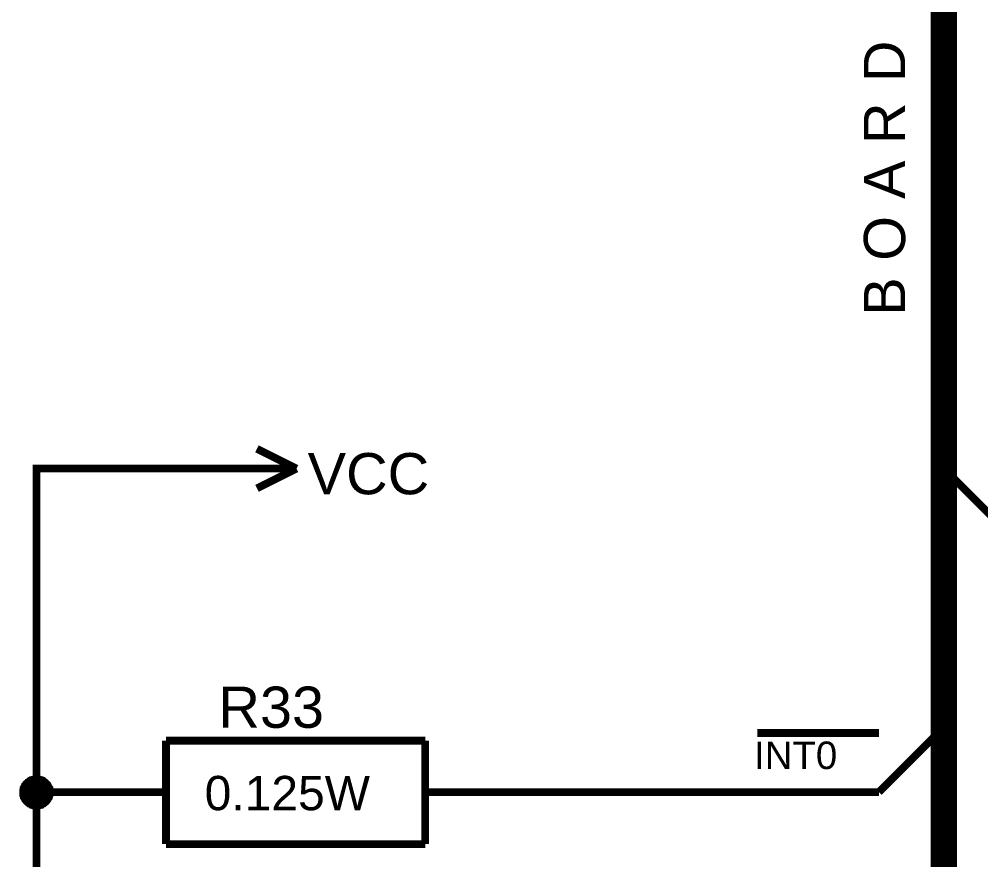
# Model space of a CAD drawing. Header units: millimetres. Extents: x -2024 to 917, y -725 to 13.
# Drawn here: x 563.87 to 600.95, y -296.39 to -263.97 of the extents above; entities that cross this region are included whole.
import ezdxf

# ---------------------------------------------------------------- set-up
doc = ezdxf.new("R2010")
doc.units = ezdxf.units.MM
doc.layers.add('Sheet', color=255, linetype='Continuous')
doc.styles.get("Standard").update_dxf_attribs({"font": 'arial.ttf'})

msp = doc.modelspace()

# ---------------------------------------------------------------- linework, layer by layer
at = {"layer": 'Sheet'}
for points, const_width in [([(599.52, -248.796), (599.52, -443.793)], 1.016), ([(574.561, -281.301), (573.038, -280.539)], 0.3), ([(564.531, -293.786), (564.531, -281.301), (572.029, -281.301)], 0.3), ([(572.029, -281.301), (574.561, -281.301)], 0.3), ([(574.561, -281.301), (573.038, -282.062)], 0.3), ([(602.019, -283.801), (599.52, -281.301)], 0.3), ([(593.545, -291.501), (592.337, -291.501)], 0.3), ([(594.753, -291.501), (593.545, -291.501)], 0.3), ([(595.978, -291.501), (594.753, -291.501)], 0.3), ([(597.021, -291.501), (595.978, -291.501)], 0.3), ([(597.021, -293.786), (599.52, -291.286)], 0.3), ([(569.53, -291.799), (569.53, -295.79)], 0.3), ([(569.53, -291.799), (579.526, -291.799)], 0.3), ([(579.526, -291.799), (579.526, -295.79)], 0.3), ([(564.018, -293.786), (564.018, -293.769), (564.018, -293.736), (564.018, -293.72), (564.035, -293.687), (564.035, -293.67), (564.035, -293.637), (564.051, -293.62), (564.051, -293.604), (564.068, -293.571), (564.084, -293.554), (564.101, -293.538), (564.101, -293.505), (564.117, -293.488), (564.134, -293.471), (564.15, -293.455), (564.167, -293.438), (564.184, -293.422), (564.2, -293.405), (564.233, -293.389), (564.25, -293.372), (564.266, -293.356), (564.283, -293.356), (564.316, -293.339), (564.333, -293.322), (564.349, -293.322), (564.382, -293.306), (564.399, -293.306), (564.432, -293.306), (564.448, -293.289), (564.482, -293.289), (564.498, -293.289), (564.531, -293.289)], 0.3), ([(564.018, -293.786), (564.018, -293.769), (564.018, -293.736), (564.018, -293.72), (564.035, -293.687), (564.035, -293.67), (564.035, -293.637), (564.051, -293.62), (564.051, -293.604), (564.068, -293.571), (564.084, -293.554), (564.101, -293.538), (564.101, -293.505), (564.117, -293.488), (564.134, -293.471), (564.15, -293.455), (564.167, -293.438), (564.184, -293.422), (564.2, -293.405), (564.233, -293.389), (564.25, -293.372), (564.266, -293.356), (564.283, -293.356), (564.316, -293.339), (564.333, -293.322), (564.349, -293.322), (564.382, -293.306), (564.399, -293.306), (564.432, -293.306), (564.448, -293.289), (564.482, -293.289), (564.498, -293.289), (564.531, -293.289)], 0.3), ([(564.018, -293.786), (564.018, -293.769), (564.018, -293.736), (564.018, -293.72), (564.035, -293.687), (564.035, -293.67), (564.035, -293.637), (564.051, -293.62), (564.051, -293.604), (564.068, -293.571), (564.084, -293.554), (564.101, -293.538), (564.101, -293.505), (564.117, -293.488), (564.134, -293.471), (564.15, -293.455), (564.167, -293.438), (564.184, -293.422), (564.2, -293.405), (564.233, -293.389), (564.25, -293.372), (564.266, -293.356), (564.283, -293.356), (564.316, -293.339), (564.333, -293.322), (564.349, -293.322), (564.382, -293.306), (564.399, -293.306), (564.432, -293.306), (564.448, -293.289), (564.482, -293.289), (564.498, -293.289), (564.531, -293.289)], 0.3), ([(564.018, -293.786), (564.018, -293.769), (564.018, -293.736), (564.018, -293.72), (564.035, -293.687), (564.035, -293.67), (564.035, -293.637), (564.051, -293.62), (564.051, -293.604), (564.068, -293.571), (564.084, -293.554), (564.101, -293.538), (564.101, -293.505), (564.117, -293.488), (564.134, -293.471), (564.15, -293.455), (564.167, -293.438), (564.184, -293.422), (564.2, -293.405), (564.233, -293.389), (564.25, -293.372), (564.266, -293.356), (564.283, -293.356), (564.316, -293.339), (564.333, -293.322), (564.349, -293.322), (564.382, -293.306), (564.399, -293.306), (564.432, -293.306), (564.448, -293.289), (564.482, -293.289), (564.498, -293.289), (564.531, -293.289)], 0.3), ([(564.018, -293.786), (564.018, -293.769), (564.018, -293.736), (564.018, -293.72), (564.035, -293.687), (564.035, -293.67), (564.035, -293.637), (564.051, -293.62), (564.051, -293.604), (564.068, -293.571), (564.084, -293.554), (564.101, -293.538), (564.101, -293.505), (564.117, -293.488), (564.134, -293.471), (564.15, -293.455), (564.167, -293.438), (564.184, -293.422), (564.2, -293.405), (564.233, -293.389), (564.25, -293.372), (564.266, -293.356), (564.283, -293.356), (564.316, -293.339), (564.333, -293.322), (564.349, -293.322), (564.382, -293.306), (564.399, -293.306), (564.432, -293.306), (564.448, -293.289), (564.482, -293.289), (564.498, -293.289), (564.531, -293.289)], 0.0991), ([(564.018, -293.786), (564.018, -293.769), (564.018, -293.736), (564.018, -293.72), (564.035, -293.687), (564.035, -293.67), (564.035, -293.637), (564.051, -293.62), (564.051, -293.604), (564.068, -293.571), (564.084, -293.554), (564.101, -293.538), (564.101, -293.505), (564.117, -293.488), (564.134, -293.471), (564.15, -293.455), (564.167, -293.438), (564.184, -293.422), (564.2, -293.405), (564.233, -293.389), (564.25, -293.372), (564.266, -293.356), (564.283, -293.356), (564.316, -293.339), (564.333, -293.322), (564.349, -293.322), (564.382, -293.306), (564.399, -293.306), (564.432, -293.306), (564.448, -293.289), (564.482, -293.289), (564.498, -293.289), (564.531, -293.289)], 0.0991), ([(564.018, -293.786), (564.018, -293.769), (564.018, -293.736), (564.018, -293.72), (564.035, -293.687), (564.035, -293.67), (564.035, -293.637), (564.051, -293.62), (564.051, -293.604), (564.068, -293.571), (564.084, -293.554), (564.101, -293.538), (564.101, -293.505), (564.117, -293.488), (564.134, -293.471), (564.15, -293.455), (564.167, -293.438), (564.184, -293.422), (564.2, -293.405), (564.233, -293.389), (564.25, -293.372), (564.266, -293.356), (564.283, -293.356), (564.316, -293.339), (564.333, -293.322), (564.349, -293.322), (564.382, -293.306), (564.399, -293.306), (564.432, -293.306), (564.448, -293.289), (564.482, -293.289), (564.498, -293.289), (564.531, -293.289)], 0.0991), ([(564.018, -293.786), (564.018, -293.769), (564.018, -293.736), (564.018, -293.72), (564.035, -293.687), (564.035, -293.67), (564.035, -293.637), (564.051, -293.62), (564.051, -293.604), (564.068, -293.571), (564.084, -293.554), (564.101, -293.538), (564.101, -293.505), (564.117, -293.488), (564.134, -293.471), (564.15, -293.455), (564.167, -293.438), (564.184, -293.422), (564.2, -293.405), (564.233, -293.389), (564.25, -293.372), (564.266, -293.356), (564.283, -293.356), (564.316, -293.339), (564.333, -293.322), (564.349, -293.322), (564.382, -293.306), (564.399, -293.306), (564.432, -293.306), (564.448, -293.289), (564.482, -293.289), (564.498, -293.289), (564.531, -293.289)], 0.0991), ([(564.531, -293.289), (564.531, -293.289)], 0.3), ([(564.531, -293.289), (564.564, -293.289), (564.581, -293.289), (564.614, -293.289), (564.63, -293.306), (564.664, -293.306), (564.68, -293.306), (564.713, -293.322), (564.73, -293.322), (564.746, -293.339), (564.779, -293.356), (564.796, -293.356), (564.813, -293.372), (564.829, -293.389), (564.862, -293.405), (564.879, -293.422), (564.895, -293.438), (564.912, -293.455), (564.928, -293.471), (564.945, -293.488), (564.961, -293.505), (564.961, -293.538), (564.978, -293.554), (564.995, -293.571), (565.011, -293.604), (565.011, -293.62), (565.028, -293.637), (565.028, -293.67), (565.028, -293.687), (565.044, -293.72), (565.044, -293.736), (565.044, -293.769), (565.044, -293.786)], 0.3), ([(564.531, -293.289), (564.531, -293.289)], 0.3), ([(564.531, -293.289), (564.564, -293.289), (564.581, -293.289), (564.614, -293.289), (564.63, -293.306), (564.664, -293.306), (564.68, -293.306), (564.713, -293.322), (564.73, -293.322), (564.746, -293.339), (564.779, -293.356), (564.796, -293.356), (564.813, -293.372), (564.829, -293.389), (564.862, -293.405), (564.879, -293.422), (564.895, -293.438), (564.912, -293.455), (564.928, -293.471), (564.945, -293.488), (564.961, -293.505), (564.961, -293.538), (564.978, -293.554), (564.995, -293.571), (565.011, -293.604), (565.011, -293.62), (565.028, -293.637), (565.028, -293.67), (565.028, -293.687), (565.044, -293.72), (565.044, -293.736), (565.044, -293.769), (565.044, -293.786)], 0.3), ([(564.531, -293.289), (564.531, -293.289)], 0.3), ([(564.531, -293.289), (564.564, -293.289), (564.581, -293.289), (564.614, -293.289), (564.63, -293.306), (564.664, -293.306), (564.68, -293.306), (564.713, -293.322), (564.73, -293.322), (564.746, -293.339), (564.779, -293.356), (564.796, -293.356), (564.813, -293.372), (564.829, -293.389), (564.862, -293.405), (564.879, -293.422), (564.895, -293.438), (564.912, -293.455), (564.928, -293.471), (564.945, -293.488), (564.961, -293.505), (564.961, -293.538), (564.978, -293.554), (564.995, -293.571), (565.011, -293.604), (565.011, -293.62), (565.028, -293.637), (565.028, -293.67), (565.028, -293.687), (565.044, -293.72), (565.044, -293.736), (565.044, -293.769), (565.044, -293.786)], 0.3), ([(564.531, -293.289), (564.531, -293.289)], 0.3), ([(564.531, -293.289), (564.564, -293.289), (564.581, -293.289), (564.614, -293.289), (564.63, -293.306), (564.664, -293.306), (564.68, -293.306), (564.713, -293.322), (564.73, -293.322), (564.746, -293.339), (564.779, -293.356), (564.796, -293.356), (564.813, -293.372), (564.829, -293.389), (564.862, -293.405), (564.879, -293.422), (564.895, -293.438), (564.912, -293.455), (564.928, -293.471), (564.945, -293.488), (564.961, -293.505), (564.961, -293.538), (564.978, -293.554), (564.995, -293.571), (565.011, -293.604), (565.011, -293.62), (565.028, -293.637), (565.028, -293.67), (565.028, -293.687), (565.044, -293.72), (565.044, -293.736), (565.044, -293.769), (565.044, -293.786)], 0.3), ([(564.531, -293.289), (564.531, -293.289)], 0.0991), ([(564.531, -293.289), (564.564, -293.289), (564.581, -293.289), (564.614, -293.289), (564.63, -293.306), (564.664, -293.306), (564.68, -293.306), (564.713, -293.322), (564.73, -293.322), (564.746, -293.339), (564.779, -293.356), (564.796, -293.356), (564.813, -293.372), (564.829, -293.389), (564.862, -293.405), (564.879, -293.422), (564.895, -293.438), (564.912, -293.455), (564.928, -293.471), (564.945, -293.488), (564.961, -293.505), (564.961, -293.538), (564.978, -293.554), (564.995, -293.571), (565.011, -293.604), (565.011, -293.62), (565.028, -293.637), (565.028, -293.67), (565.028, -293.687), (565.044, -293.72), (565.044, -293.736), (565.044, -293.769), (565.044, -293.786)], 0.0991), ([(564.531, -293.289), (564.531, -293.289)], 0.0991), ([(564.531, -293.289), (564.564, -293.289), (564.581, -293.289), (564.614, -293.289), (564.63, -293.306), (564.664, -293.306), (564.68, -293.306), (564.713, -293.322), (564.73, -293.322), (564.746, -293.339), (564.779, -293.356), (564.796, -293.356), (564.813, -293.372), (564.829, -293.389), (564.862, -293.405), (564.879, -293.422), (564.895, -293.438), (564.912, -293.455), (564.928, -293.471), (564.945, -293.488), (564.961, -293.505), (564.961, -293.538), (564.978, -293.554), (564.995, -293.571), (565.011, -293.604), (565.011, -293.62), (565.028, -293.637), (565.028, -293.67), (565.028, -293.687), (565.044, -293.72), (565.044, -293.736), (565.044, -293.769), (565.044, -293.786)], 0.0991), ([(564.531, -293.289), (564.531, -293.289)], 0.0991), ([(564.531, -293.289), (564.564, -293.289), (564.581, -293.289), (564.614, -293.289), (564.63, -293.306), (564.664, -293.306), (564.68, -293.306), (564.713, -293.322), (564.73, -293.322), (564.746, -293.339), (564.779, -293.356), (564.796, -293.356), (564.813, -293.372), (564.829, -293.389), (564.862, -293.405), (564.879, -293.422), (564.895, -293.438), (564.912, -293.455), (564.928, -293.471), (564.945, -293.488), (564.961, -293.505), (564.961, -293.538), (564.978, -293.554), (564.995, -293.571), (565.011, -293.604), (565.011, -293.62), (565.028, -293.637), (565.028, -293.67), (565.028, -293.687), (565.044, -293.72), (565.044, -293.736), (565.044, -293.769), (565.044, -293.786)], 0.0991), ([(564.531, -293.289), (564.531, -293.289)], 0.0991), ([(564.531, -293.289), (564.564, -293.289), (564.581, -293.289), (564.614, -293.289), (564.63, -293.306), (564.664, -293.306), (564.68, -293.306), (564.713, -293.322), (564.73, -293.322), (564.746, -293.339), (564.779, -293.356), (564.796, -293.356), (564.813, -293.372), (564.829, -293.389), (564.862, -293.405), (564.879, -293.422), (564.895, -293.438), (564.912, -293.455), (564.928, -293.471), (564.945, -293.488), (564.961, -293.505), (564.961, -293.538), (564.978, -293.554), (564.995, -293.571), (565.011, -293.604), (565.011, -293.62), (565.028, -293.637), (565.028, -293.67), (565.028, -293.687), (565.044, -293.72), (565.044, -293.736), (565.044, -293.769), (565.044, -293.786)], 0.0991), ([(564.531, -294.299), (564.498, -294.299), (564.482, -294.299), (564.448, -294.299), (564.432, -294.283), (564.399, -294.283), (564.382, -294.283), (564.349, -294.266), (564.333, -294.266), (564.316, -294.25), (564.283, -294.233), (564.266, -294.217), (564.25, -294.217), (564.233, -294.2), (564.2, -294.183), (564.184, -294.167), (564.167, -294.15), (564.15, -294.134), (564.134, -294.117), (564.117, -294.084), (564.101, -294.068), (564.101, -294.051), (564.084, -294.034), (564.068, -294.001), (564.051, -293.985), (564.051, -293.968), (564.035, -293.935), (564.035, -293.919), (564.035, -293.885), (564.018, -293.869), (564.018, -293.836), (564.018, -293.819), (564.018, -293.786)], 0.3), ([(564.018, -293.786), (564.018, -293.786)], 0.3), ([(564.531, -294.299), (564.498, -294.299), (564.482, -294.299), (564.448, -294.299), (564.432, -294.283), (564.399, -294.283), (564.382, -294.283), (564.349, -294.266), (564.333, -294.266), (564.316, -294.25), (564.283, -294.233), (564.266, -294.217), (564.25, -294.217), (564.233, -294.2), (564.2, -294.183), (564.184, -294.167), (564.167, -294.15), (564.15, -294.134), (564.134, -294.117), (564.117, -294.084), (564.101, -294.068), (564.101, -294.051), (564.084, -294.034), (564.068, -294.001), (564.051, -293.985), (564.051, -293.968), (564.035, -293.935), (564.035, -293.919), (564.035, -293.885), (564.018, -293.869), (564.018, -293.836), (564.018, -293.819), (564.018, -293.786)], 0.3), ([(564.018, -293.786), (564.018, -293.786)], 0.3), ([(564.531, -294.299), (564.498, -294.299), (564.482, -294.299), (564.448, -294.299), (564.432, -294.283), (564.399, -294.283), (564.382, -294.283), (564.349, -294.266), (564.333, -294.266), (564.316, -294.25), (564.283, -294.233), (564.266, -294.217), (564.25, -294.217), (564.233, -294.2), (564.2, -294.183), (564.184, -294.167), (564.167, -294.15), (564.15, -294.134), (564.134, -294.117), (564.117, -294.084), (564.101, -294.068), (564.101, -294.051), (564.084, -294.034), (564.068, -294.001), (564.051, -293.985), (564.051, -293.968), (564.035, -293.935), (564.035, -293.919), (564.035, -293.885), (564.018, -293.869), (564.018, -293.836), (564.018, -293.819), (564.018, -293.786)], 0.3), ([(564.018, -293.786), (564.018, -293.786)], 0.3), ([(564.531, -294.299), (564.498, -294.299), (564.482, -294.299), (564.448, -294.299), (564.432, -294.283), (564.399, -294.283), (564.382, -294.283), (564.349, -294.266), (564.333, -294.266), (564.316, -294.25), (564.283, -294.233), (564.266, -294.217), (564.25, -294.217), (564.233, -294.2), (564.2, -294.183), (564.184, -294.167), (564.167, -294.15), (564.15, -294.134), (564.134, -294.117), (564.117, -294.084), (564.101, -294.068), (564.101, -294.051), (564.084, -294.034), (564.068, -294.001), (564.051, -293.985), (564.051, -293.968), (564.035, -293.935), (564.035, -293.919), (564.035, -293.885), (564.018, -293.869), (564.018, -293.836), (564.018, -293.819), (564.018, -293.786)], 0.3), ([(564.018, -293.786), (564.018, -293.786)], 0.3), ([(567.03, -293.786), (564.531, -293.786), (564.531, -306.288), (564.531, -318.79), (564.531, -331.292), (567.03, -331.292)], 0.3), ([(565.044, -293.786), (565.044, -293.819), (565.044, -293.836), (565.044, -293.869), (565.028, -293.885), (565.028, -293.919), (565.028, -293.935), (565.011, -293.968), (565.011, -293.985), (564.995, -294.001), (564.978, -294.034), (564.961, -294.051), (564.961, -294.068), (564.945, -294.084), (564.928, -294.117), (564.912, -294.134), (564.895, -294.15), (564.879, -294.167), (564.862, -294.183), (564.829, -294.2), (564.813, -294.217), (564.796, -294.217), (564.779, -294.233), (564.746, -294.25), (564.73, -294.266), (564.713, -294.266), (564.68, -294.283), (564.664, -294.283), (564.63, -294.283), (564.614, -294.299), (564.581, -294.299), (564.564, -294.299), (564.531, -294.299)], 0.3), ([(565.044, -293.786), (565.044, -293.819), (565.044, -293.836), (565.044, -293.869), (565.028, -293.885), (565.028, -293.919), (565.028, -293.935), (565.011, -293.968), (565.011, -293.985), (564.995, -294.001), (564.978, -294.034), (564.961, -294.051), (564.961, -294.068), (564.945, -294.084), (564.928, -294.117), (564.912, -294.134), (564.895, -294.15), (564.879, -294.167), (564.862, -294.183), (564.829, -294.2), (564.813, -294.217), (564.796, -294.217), (564.779, -294.233), (564.746, -294.25), (564.73, -294.266), (564.713, -294.266), (564.68, -294.283), (564.664, -294.283), (564.63, -294.283), (564.614, -294.299), (564.581, -294.299), (564.564, -294.299), (564.531, -294.299)], 0.3), ([(565.044, -293.786), (565.044, -293.819), (565.044, -293.836), (565.044, -293.869), (565.028, -293.885), (565.028, -293.919), (565.028, -293.935), (565.011, -293.968), (565.011, -293.985), (564.995, -294.001), (564.978, -294.034), (564.961, -294.051), (564.961, -294.068), (564.945, -294.084), (564.928, -294.117), (564.912, -294.134), (564.895, -294.15), (564.879, -294.167), (564.862, -294.183), (564.829, -294.2), (564.813, -294.217), (564.796, -294.217), (564.779, -294.233), (564.746, -294.25), (564.73, -294.266), (564.713, -294.266), (564.68, -294.283), (564.664, -294.283), (564.63, -294.283), (564.614, -294.299), (564.581, -294.299), (564.564, -294.299), (564.531, -294.299)], 0.3), ([(565.044, -293.786), (565.044, -293.819), (565.044, -293.836), (565.044, -293.869), (565.028, -293.885), (565.028, -293.919), (565.028, -293.935), (565.011, -293.968), (565.011, -293.985), (564.995, -294.001), (564.978, -294.034), (564.961, -294.051), (564.961, -294.068), (564.945, -294.084), (564.928, -294.117), (564.912, -294.134), (564.895, -294.15), (564.879, -294.167), (564.862, -294.183), (564.829, -294.2), (564.813, -294.217), (564.796, -294.217), (564.779, -294.233), (564.746, -294.25), (564.73, -294.266), (564.713, -294.266), (564.68, -294.283), (564.664, -294.283), (564.63, -294.283), (564.614, -294.299), (564.581, -294.299), (564.564, -294.299), (564.531, -294.299)], 0.3), ([(565.044, -293.786), (565.044, -293.786), (565.044, -293.786), (565.044, -293.786), (565.044, -293.786), (565.044, -293.786), (565.044, -293.786), (565.044, -293.786), (565.044, -293.786), (565.044, -293.786), (565.044, -293.786), (565.044, -293.786), (565.044, -293.786), (565.044, -293.786), (565.044, -293.786), (565.044, -293.786), (565.044, -293.786), (565.044, -293.786), (565.044, -293.786), (565.044, -293.786), (565.044, -293.786), (565.044, -293.786), (565.044, -293.786), (565.044, -293.786), (565.044, -293.786), (565.044, -293.786), (565.044, -293.786), (565.044, -293.786), (565.044, -293.786), (565.044, -293.786), (565.044, -293.786), (565.044, -293.786), (565.044, -293.786)], 0.3), ([(565.044, -293.786), (565.044, -293.786)], 0.3), ([(565.044, -293.786), (565.044, -293.786), (565.044, -293.786), (565.044, -293.786), (565.044, -293.786), (565.044, -293.786), (565.044, -293.786), (565.044, -293.786), (565.044, -293.786), (565.044, -293.786), (565.044, -293.786), (565.044, -293.786), (565.044, -293.786), (565.044, -293.786), (565.044, -293.786), (565.044, -293.786), (565.044, -293.786), (565.044, -293.786), (565.044, -293.786), (565.044, -293.786), (565.044, -293.786), (565.044, -293.786), (565.044, -293.786), (565.044, -293.786), (565.044, -293.786), (565.044, -293.786), (565.044, -293.786), (565.044, -293.786), (565.044, -293.786), (565.044, -293.786), (565.044, -293.786), (565.044, -293.786), (565.044, -293.786)], 0.3), ([(565.044, -293.786), (565.044, -293.786)], 0.3), ([(565.044, -293.786), (565.044, -293.786), (565.044, -293.786), (565.044, -293.786), (565.044, -293.786), (565.044, -293.786), (565.044, -293.786), (565.044, -293.786), (565.044, -293.786), (565.044, -293.786), (565.044, -293.786), (565.044, -293.786), (565.044, -293.786), (565.044, -293.786), (565.044, -293.786), (565.044, -293.786), (565.044, -293.786), (565.044, -293.786), (565.044, -293.786), (565.044, -293.786), (565.044, -293.786), (565.044, -293.786), (565.044, -293.786), (565.044, -293.786), (565.044, -293.786), (565.044, -293.786), (565.044, -293.786), (565.044, -293.786), (565.044, -293.786), (565.044, -293.786), (565.044, -293.786), (565.044, -293.786), (565.044, -293.786)], 0.3), ([(565.044, -293.786), (565.044, -293.786)], 0.3), ([(565.044, -293.786), (565.044, -293.786), (565.044, -293.786), (565.044, -293.786), (565.044, -293.786), (565.044, -293.786), (565.044, -293.786), (565.044, -293.786), (565.044, -293.786), (565.044, -293.786), (565.044, -293.786), (565.044, -293.786), (565.044, -293.786), (565.044, -293.786), (565.044, -293.786), (565.044, -293.786), (565.044, -293.786), (565.044, -293.786), (565.044, -293.786), (565.044, -293.786), (565.044, -293.786), (565.044, -293.786), (565.044, -293.786), (565.044, -293.786), (565.044, -293.786), (565.044, -293.786), (565.044, -293.786), (565.044, -293.786), (565.044, -293.786), (565.044, -293.786), (565.044, -293.786), (565.044, -293.786), (565.044, -293.786)], 0.3), ([(565.044, -293.786), (565.044, -293.786)], 0.3), ([(569.53, -293.786), (567.03, -293.786)], 0.3), ([(579.526, -293.786), (582.026, -293.786)], 0.3), ([(597.021, -293.786), (582.026, -293.786)], 0.3), ([(564.531, -294.299), (564.498, -294.299), (564.482, -294.299), (564.448, -294.299), (564.432, -294.283), (564.399, -294.283), (564.382, -294.283), (564.349, -294.266), (564.333, -294.266), (564.316, -294.25), (564.283, -294.233), (564.266, -294.217), (564.25, -294.217), (564.233, -294.2), (564.2, -294.183), (564.184, -294.167), (564.167, -294.15), (564.15, -294.134), (564.134, -294.117), (564.117, -294.084), (564.101, -294.068), (564.101, -294.051), (564.084, -294.034), (564.068, -294.001), (564.051, -293.985), (564.051, -293.968), (564.035, -293.935), (564.035, -293.919), (564.035, -293.885), (564.018, -293.869), (564.018, -293.836), (564.018, -293.819), (564.018, -293.786)], 0.0991), ([(564.018, -293.786), (564.018, -293.786)], 0.0991), ([(564.531, -294.299), (564.498, -294.299), (564.482, -294.299), (564.448, -294.299), (564.432, -294.283), (564.399, -294.283), (564.382, -294.283), (564.349, -294.266), (564.333, -294.266), (564.316, -294.25), (564.283, -294.233), (564.266, -294.217), (564.25, -294.217), (564.233, -294.2), (564.2, -294.183), (564.184, -294.167), (564.167, -294.15), (564.15, -294.134), (564.134, -294.117), (564.117, -294.084), (564.101, -294.068), (564.101, -294.051), (564.084, -294.034), (564.068, -294.001), (564.051, -293.985), (564.051, -293.968), (564.035, -293.935), (564.035, -293.919), (564.035, -293.885), (564.018, -293.869), (564.018, -293.836), (564.018, -293.819), (564.018, -293.786)], 0.0991), ([(564.018, -293.786), (564.018, -293.786)], 0.0991), ([(564.531, -294.299), (564.498, -294.299), (564.482, -294.299), (564.448, -294.299), (564.432, -294.283), (564.399, -294.283), (564.382, -294.283), (564.349, -294.266), (564.333, -294.266), (564.316, -294.25), (564.283, -294.233), (564.266, -294.217), (564.25, -294.217), (564.233, -294.2), (564.2, -294.183), (564.184, -294.167), (564.167, -294.15), (564.15, -294.134), (564.134, -294.117), (564.117, -294.084), (564.101, -294.068), (564.101, -294.051), (564.084, -294.034), (564.068, -294.001), (564.051, -293.985), (564.051, -293.968), (564.035, -293.935), (564.035, -293.919), (564.035, -293.885), (564.018, -293.869), (564.018, -293.836), (564.018, -293.819), (564.018, -293.786)], 0.0991), ([(564.018, -293.786), (564.018, -293.786)], 0.0991), ([(564.531, -294.299), (564.498, -294.299), (564.482, -294.299), (564.448, -294.299), (564.432, -294.283), (564.399, -294.283), (564.382, -294.283), (564.349, -294.266), (564.333, -294.266), (564.316, -294.25), (564.283, -294.233), (564.266, -294.217), (564.25, -294.217), (564.233, -294.2), (564.2, -294.183), (564.184, -294.167), (564.167, -294.15), (564.15, -294.134), (564.134, -294.117), (564.117, -294.084), (564.101, -294.068), (564.101, -294.051), (564.084, -294.034), (564.068, -294.001), (564.051, -293.985), (564.051, -293.968), (564.035, -293.935), (564.035, -293.919), (564.035, -293.885), (564.018, -293.869), (564.018, -293.836), (564.018, -293.819), (564.018, -293.786)], 0.0991), ([(564.018, -293.786), (564.018, -293.786)], 0.0991), ([(565.044, -293.786), (565.044, -293.819), (565.044, -293.836), (565.044, -293.869), (565.028, -293.885), (565.028, -293.919), (565.028, -293.935), (565.011, -293.968), (565.011, -293.985), (564.995, -294.001), (564.978, -294.034), (564.961, -294.051), (564.961, -294.068), (564.945, -294.084), (564.928, -294.117), (564.912, -294.134), (564.895, -294.15), (564.879, -294.167), (564.862, -294.183), (564.829, -294.2), (564.813, -294.217), (564.796, -294.217), (564.779, -294.233), (564.746, -294.25), (564.73, -294.266), (564.713, -294.266), (564.68, -294.283), (564.664, -294.283), (564.63, -294.283), (564.614, -294.299), (564.581, -294.299), (564.564, -294.299), (564.531, -294.299)], 0.0991), ([(565.044, -293.786), (565.044, -293.819), (565.044, -293.836), (565.044, -293.869), (565.028, -293.885), (565.028, -293.919), (565.028, -293.935), (565.011, -293.968), (565.011, -293.985), (564.995, -294.001), (564.978, -294.034), (564.961, -294.051), (564.961, -294.068), (564.945, -294.084), (564.928, -294.117), (564.912, -294.134), (564.895, -294.15), (564.879, -294.167), (564.862, -294.183), (564.829, -294.2), (564.813, -294.217), (564.796, -294.217), (564.779, -294.233), (564.746, -294.25), (564.73, -294.266), (564.713, -294.266), (564.68, -294.283), (564.664, -294.283), (564.63, -294.283), (564.614, -294.299), (564.581, -294.299), (564.564, -294.299), (564.531, -294.299)], 0.0991), ([(565.044, -293.786), (565.044, -293.819), (565.044, -293.836), (565.044, -293.869), (565.028, -293.885), (565.028, -293.919), (565.028, -293.935), (565.011, -293.968), (565.011, -293.985), (564.995, -294.001), (564.978, -294.034), (564.961, -294.051), (564.961, -294.068), (564.945, -294.084), (564.928, -294.117), (564.912, -294.134), (564.895, -294.15), (564.879, -294.167), (564.862, -294.183), (564.829, -294.2), (564.813, -294.217), (564.796, -294.217), (564.779, -294.233), (564.746, -294.25), (564.73, -294.266), (564.713, -294.266), (564.68, -294.283), (564.664, -294.283), (564.63, -294.283), (564.614, -294.299), (564.581, -294.299), (564.564, -294.299), (564.531, -294.299)], 0.0991), ([(565.044, -293.786), (565.044, -293.819), (565.044, -293.836), (565.044, -293.869), (565.028, -293.885), (565.028, -293.919), (565.028, -293.935), (565.011, -293.968), (565.011, -293.985), (564.995, -294.001), (564.978, -294.034), (564.961, -294.051), (564.961, -294.068), (564.945, -294.084), (564.928, -294.117), (564.912, -294.134), (564.895, -294.15), (564.879, -294.167), (564.862, -294.183), (564.829, -294.2), (564.813, -294.217), (564.796, -294.217), (564.779, -294.233), (564.746, -294.25), (564.73, -294.266), (564.713, -294.266), (564.68, -294.283), (564.664, -294.283), (564.63, -294.283), (564.614, -294.299), (564.581, -294.299), (564.564, -294.299), (564.531, -294.299)], 0.0991), ([(565.044, -293.786), (565.044, -293.786), (565.044, -293.786), (565.044, -293.786), (565.044, -293.786), (565.044, -293.786), (565.044, -293.786), (565.044, -293.786), (565.044, -293.786), (565.044, -293.786), (565.044, -293.786), (565.044, -293.786), (565.044, -293.786), (565.044, -293.786), (565.044, -293.786), (565.044, -293.786), (565.044, -293.786), (565.044, -293.786), (565.044, -293.786), (565.044, -293.786), (565.044, -293.786), (565.044, -293.786), (565.044, -293.786), (565.044, -293.786), (565.044, -293.786), (565.044, -293.786), (565.044, -293.786), (565.044, -293.786), (565.044, -293.786), (565.044, -293.786), (565.044, -293.786), (565.044, -293.786), (565.044, -293.786)], 0.0991), ([(565.044, -293.786), (565.044, -293.786)], 0.0991), ([(565.044, -293.786), (565.044, -293.786), (565.044, -293.786), (565.044, -293.786), (565.044, -293.786), (565.044, -293.786), (565.044, -293.786), (565.044, -293.786), (565.044, -293.786), (565.044, -293.786), (565.044, -293.786), (565.044, -293.786), (565.044, -293.786), (565.044, -293.786), (565.044, -293.786), (565.044, -293.786), (565.044, -293.786), (565.044, -293.786), (565.044, -293.786), (565.044, -293.786), (565.044, -293.786), (565.044, -293.786), (565.044, -293.786), (565.044, -293.786), (565.044, -293.786), (565.044, -293.786), (565.044, -293.786), (565.044, -293.786), (565.044, -293.786), (565.044, -293.786), (565.044, -293.786), (565.044, -293.786), (565.044, -293.786)], 0.0991), ([(565.044, -293.786), (565.044, -293.786)], 0.0991), ([(565.044, -293.786), (565.044, -293.786), (565.044, -293.786), (565.044, -293.786), (565.044, -293.786), (565.044, -293.786), (565.044, -293.786), (565.044, -293.786), (565.044, -293.786), (565.044, -293.786), (565.044, -293.786), (565.044, -293.786), (565.044, -293.786), (565.044, -293.786), (565.044, -293.786), (565.044, -293.786), (565.044, -293.786), (565.044, -293.786), (565.044, -293.786), (565.044, -293.786), (565.044, -293.786), (565.044, -293.786), (565.044, -293.786), (565.044, -293.786), (565.044, -293.786), (565.044, -293.786), (565.044, -293.786), (565.044, -293.786), (565.044, -293.786), (565.044, -293.786), (565.044, -293.786), (565.044, -293.786), (565.044, -293.786)], 0.0991), ([(565.044, -293.786), (565.044, -293.786)], 0.0991), ([(565.044, -293.786), (565.044, -293.786), (565.044, -293.786), (565.044, -293.786), (565.044, -293.786), (565.044, -293.786), (565.044, -293.786), (565.044, -293.786), (565.044, -293.786), (565.044, -293.786), (565.044, -293.786), (565.044, -293.786), (565.044, -293.786), (565.044, -293.786), (565.044, -293.786), (565.044, -293.786), (565.044, -293.786), (565.044, -293.786), (565.044, -293.786), (565.044, -293.786), (565.044, -293.786), (565.044, -293.786), (565.044, -293.786), (565.044, -293.786), (565.044, -293.786), (565.044, -293.786), (565.044, -293.786), (565.044, -293.786), (565.044, -293.786), (565.044, -293.786), (565.044, -293.786), (565.044, -293.786), (565.044, -293.786)], 0.0991), ([(565.044, -293.786), (565.044, -293.786)], 0.0991), ([(569.53, -295.79), (579.526, -295.79)], 0.3)]:
    msp.add_lwpolyline(points, dxfattribs=dict(at, const_width=const_width))
at = {"layer": 'Sheet', "const_width": 0.508}
msp.add_lwpolyline([(564.189, -293.786, 1), (564.697, -293.786, 1)], format="xyb", close=True, dxfattribs=at)

# ---------------------------------------------------------------- texts
at = {"layer": 'Sheet'}
for s, p in [('D', (598.031, -266.398)), ('R', (598.031, -268.782)), ('A', (598.031, -270.902)), ('O', (598.031, -273.286)), ('B', (598.031, -275.406))]:
    msp.add_text(s, height=1.59, rotation=90, dxfattribs=at).set_placement(p)
for s, height, p in [('VCC', 1.5897, (574.991, -282.294)), ('R33', 1.5897, (571.549, -291.302)), ('INT0', 1.0598, (592.205, -292.892)), ('0.125W', 1.3247, (571.019, -294.482))]:
    msp.add_text(s, height=height, dxfattribs=at).set_placement(p)

doc.saveas('drawing.dxf')
